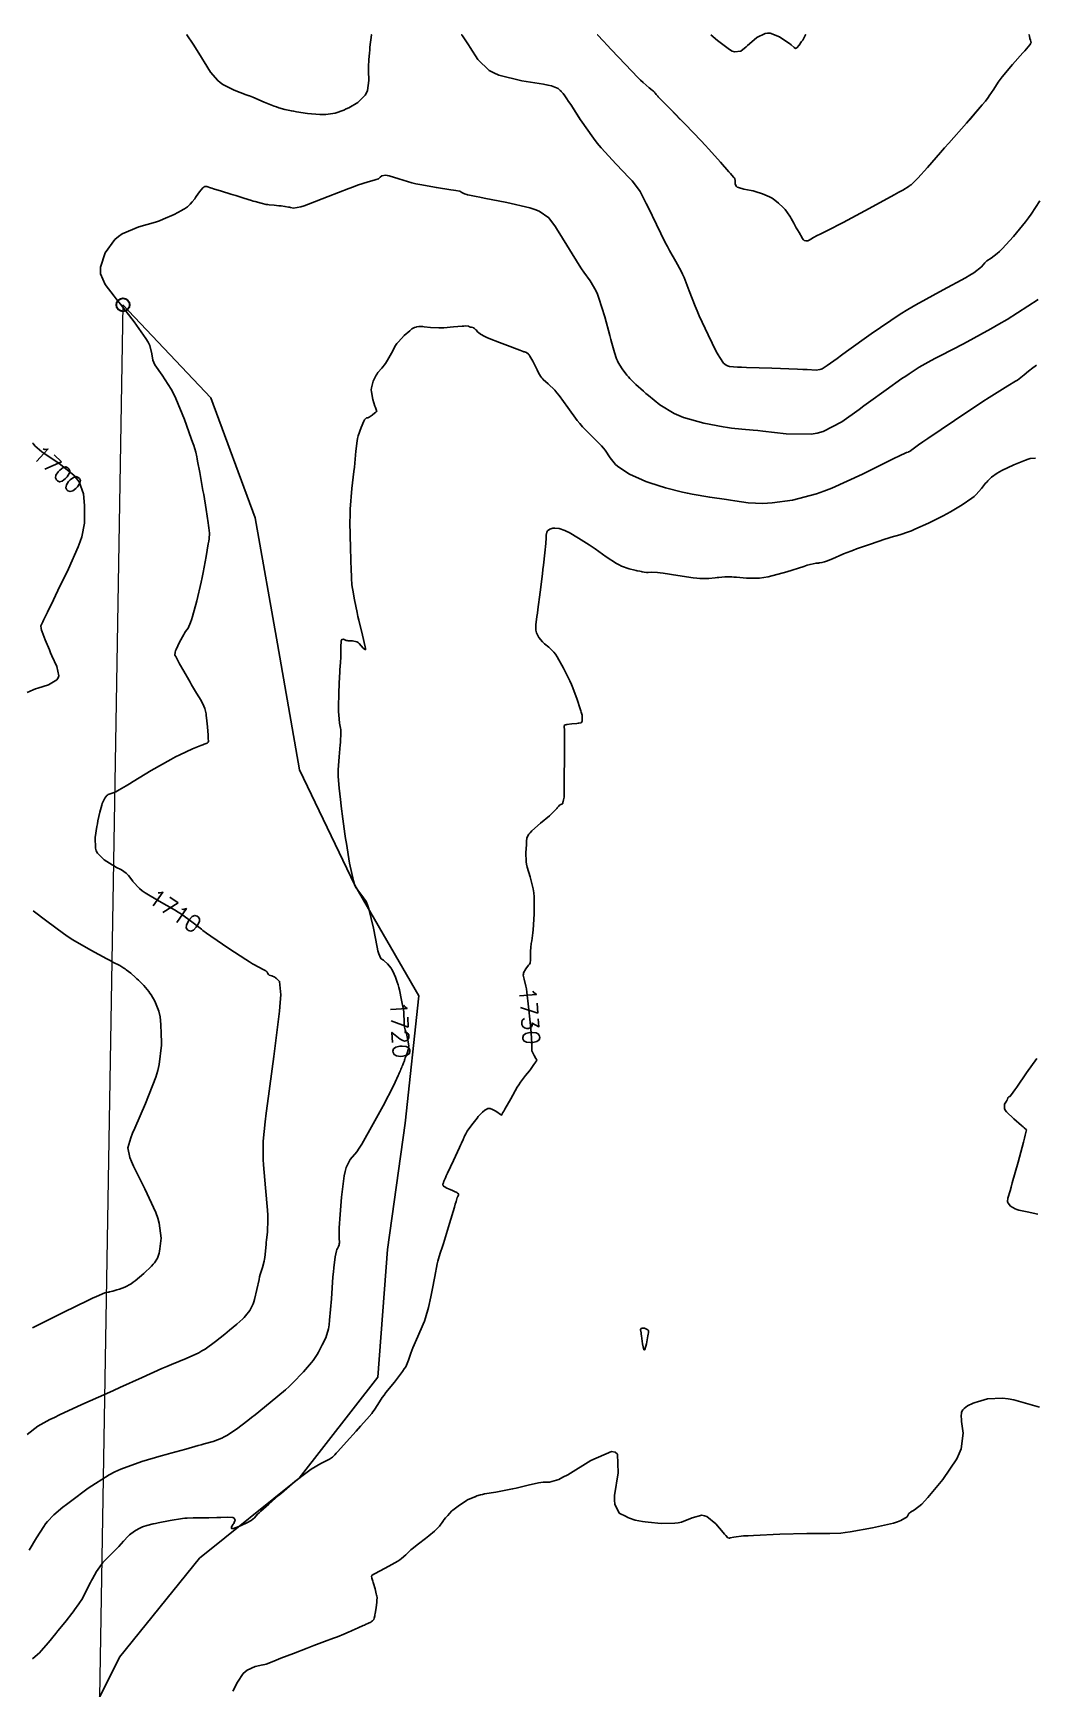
# Model space of a CAD drawing. Header units: metres. Extents: x 837477 to 838477, y 1189014 to 1191014.
# Drawn here: x 838021.5 to 838248.2, y 1190638.9 to 1191014.2 of the extents above; entities that cross this region are included whole.
import ezdxf

# ---------------------------------------------------------------- set-up
doc = ezdxf.new("R2010")
doc.units = ezdxf.units.M
doc.header["$LTSCALE"] = 0.3
doc.layers.add('COTAS 10', color=1, linetype='Continuous')
doc.layers.add('LINEA_DE_CEROS', color=61, linetype='Continuous')
doc.layers.add('Linea_Tendencia', color=51, linetype='Continuous', lineweight=20)
doc.layers.add('PTOBLIGADO', color=90, linetype='Continuous', lineweight=30)
doc.styles.get("Standard").update_dxf_attribs({"font": 'simplex.shx'})

msp = doc.modelspace()

# ---------------------------------------------------------------- linework, layer by layer
at = {"layer": 'COTAS 10'}
for points, elevation in [([(838096.584, 1191000), (838095.099, 1190998.548), (838093.05, 1190997.323), (838092.491, 1190997.047), (838091.935, 1190996.797), (838089.958, 1190996.121), (838087.815, 1190995.804), (838087.155, 1190995.78), (838086.465, 1190995.785), (838083.732, 1190996.033), (838081.165, 1190996.429), (838080.579, 1190996.527), (838080.048, 1190996.62), (838078.585, 1190996.914), (838077.191, 1190997.335), (838076.704, 1190997.508), (838076.173, 1190997.706), (838073.893, 1190998.624), (838071.279, 1190999.694), (838070.539, 1190999.987), (838070.506, 1191000), (838069.792, 1191000.28), (838067.033, 1191001.325), (838064.511, 1191002.584), (838063.914, 1191003.01), (838063.36, 1191003.47), (838061.725, 1191005.411), (838060.295, 1191007.693), (838059.871, 1191008.367), (838059.435, 1191009.06), (838057.76, 1191011.716), (838056.353, 1191013.872), (838057.76, 1191011.716), (838059.435, 1191009.06), (838059.871, 1191008.367), (838060.295, 1191007.693), (838061.725, 1191005.411), (838063.36, 1191003.47), (838063.914, 1191003.01), (838064.511, 1191002.584), (838067.033, 1191001.325), (838069.792, 1191000.28), (838070.506, 1191000), (838070.539, 1190999.987), (838071.279, 1190999.694), (838073.893, 1190998.624), (838076.173, 1190997.706), (838076.704, 1190997.508), (838077.191, 1190997.335), (838078.585, 1190996.914), (838080.048, 1190996.62), (838080.579, 1190996.527), (838081.165, 1190996.429), (838083.732, 1190996.033), (838086.465, 1190995.785), (838087.155, 1190995.78), (838087.815, 1190995.804), (838089.958, 1190996.121), (838091.935, 1190996.797), (838092.491, 1190997.047), (838093.05, 1190997.323), (838095.099, 1190998.548), (838096.584, 1191000), (838096.746, 1191000.158), (838097.052, 1191000.676), (838097.292, 1191001.227), (838097.615, 1191003.481), (838097.547, 1191005.693), (838097.541, 1191006.218), (838097.541, 1191006.705), (838097.584, 1191008.146), (838097.728, 1191009.791), (838097.791, 1191010.406), (838097.864, 1191011.09), (838098.182, 1191013.872), (838097.864, 1191011.09), (838097.791, 1191010.406), (838097.728, 1191009.791), (838097.584, 1191008.146), (838097.541, 1191006.705), (838097.541, 1191006.218), (838097.547, 1191005.693), (838097.615, 1191003.481), (838097.292, 1191001.227), (838097.052, 1191000.676), (838096.746, 1191000.158)], 1700), ([(838175.178, 1191013.872), (838176.687, 1191012.561), (838179.399, 1191010.498), (838180.002, 1191010.179), (838180.542, 1191009.969), (838181.958, 1191010.123), (838183.115, 1191011.123), (838183.492, 1191011.448), (838183.894, 1191011.793), (838185.547, 1191013.21), (838187.447, 1191014.177), (838188.003, 1191014.239), (838188.573, 1191014.211), (838190.742, 1191013.365), (838192.614, 1191012.126), (838192.997, 1191011.85), (838193.321, 1191011.603), (838194.001, 1191010.955), (838194.363, 1191010.764), (838194.486, 1191010.806), (838194.62, 1191010.889), (838195.187, 1191011.531), (838195.735, 1191012.328), (838195.856, 1191012.509), (838195.964, 1191012.673), (838196.245, 1191013.122), (838196.616, 1191013.857), (838196.623, 1191013.872), (838196.616, 1191013.857), (838196.245, 1191013.122), (838195.964, 1191012.673), (838195.856, 1191012.509), (838195.735, 1191012.328), (838195.187, 1191011.531), (838194.62, 1191010.889), (838194.486, 1191010.806), (838194.363, 1191010.764), (838194.001, 1191010.955), (838193.321, 1191011.603), (838192.997, 1191011.85), (838192.614, 1191012.126), (838190.742, 1191013.365), (838188.573, 1191014.211), (838188.003, 1191014.239), (838187.447, 1191014.177), (838185.547, 1191013.21), (838183.894, 1191011.793), (838183.492, 1191011.448), (838183.115, 1191011.123), (838181.958, 1191010.123), (838180.542, 1191009.969), (838180.002, 1191010.179), (838179.399, 1191010.498), (838176.687, 1191012.561)], 1680)]:
    msp.add_lwpolyline(points, close=True, dxfattribs=dict(at, elevation=elevation))
for points, elevation in [([(838249.719, 1190976.24), (838247.758, 1190973.208), (838247.13, 1190972.339), (838246.466, 1190971.455), (838243.76, 1190968.156), (838241.194, 1190965.338), (838240.617, 1190964.758), (838240.098, 1190964.265), (838238.706, 1190963.21), (838237.754, 1190962.62), (838237.511, 1190962.42), (838237.278, 1190962.204), (838236.515, 1190961.294), (838234.752, 1190959.877), (838233.889, 1190959.342), (838232.864, 1190958.746), (838227.808, 1190956.076), (838221.589, 1190952.673), (838219.829, 1190951.614), (838218.054, 1190950.504), (838211.509, 1190946.076), (838205.929, 1190942.076), (838204.763, 1190941.236), (838203.761, 1190940.512), (838201.509, 1190938.868), (838200.404, 1190938.174), (838200.125, 1190938.05), (838199.859, 1190937.955), (838198.993, 1190937.861), (838196.98, 1190937.983), (838195.99, 1190938.026), (838194.812, 1190938.072), (838188.993, 1190938.27), (838183.237, 1190938.468), (838182.098, 1190938.514), (838181.157, 1190938.556), (838179.4, 1190938.677), (838178.907, 1190938.847), (838178.762, 1190938.919), (838178.614, 1190939.003), (838178.048, 1190939.4), (838177.147, 1190940.676), (838176.787, 1190941.314), (838176.379, 1190942.076), (838174.506, 1190945.858), (838172.522, 1190950.182), (838172.043, 1190951.287), (838171.596, 1190952.351), (838170.237, 1190955.858), (838169.064, 1190958.851), (838168.734, 1190959.591), (838168.402, 1190960.293), (838167.184, 1190962.507), (838165.762, 1190964.981), (838165.302, 1190965.846), (838164.813, 1190966.79), (838162.805, 1190970.852), (838160.901, 1190974.782), (838160.477, 1190975.644), (838160.098, 1190976.407), (838159.103, 1190978.345), (838157.84, 1190980.085), (838157.292, 1190980.723), (838156.658, 1190981.43), (838153.652, 1190984.549), (838150.252, 1190988.25), (838149.369, 1190989.323), (838148.512, 1190990.418), (838145.628, 1190994.549), (838143.363, 1190998.067), (838142.895, 1190998.776), (838142.496, 1190999.369), (838142.036, 1191000), (838141.633, 1191000.554), (838141.217, 1191000.996), (838141.101, 1191001.122), (838140.983, 1191001.249), (838140.554, 1191001.719), (838139.022, 1191002.275), (838138.209, 1191002.457), (838137.229, 1191002.65), (838132.284, 1191003.449), (838127.074, 1191004.721), (838125.926, 1191005.212), (838124.906, 1191005.765), (838122.284, 1191008.264), (838120.596, 1191010.948), (838120.165, 1191011.616), (838119.749, 1191012.253), (838118.653, 1191013.872), (838119.749, 1191012.253), (838120.165, 1191011.616), (838120.596, 1191010.948), (838122.284, 1191008.264), (838124.906, 1191005.765), (838125.926, 1191005.212), (838127.074, 1191004.721), (838132.284, 1191003.449), (838137.229, 1191002.65), (838138.209, 1191002.457), (838139.022, 1191002.275), (838140.554, 1191001.719), (838140.983, 1191001.249), (838141.101, 1191001.122), (838141.217, 1191000.996), (838141.633, 1191000.554), (838142.036, 1191000), (838142.496, 1190999.369), (838142.895, 1190998.776), (838143.363, 1190998.067), (838145.534, 1190994.695)], 1700), ([(838168.215, 1190994.695), (838166.038, 1190996.919), (838165.373, 1190997.599), (838164.812, 1190998.172), (838163.651, 1190999.362), (838163.218, 1190999.815), (838163.116, 1190999.925), (838163.048, 1191000), (838163.023, 1191000.027), (838162.751, 1191000.337), (838162.559, 1191000.573), (838162.516, 1191000.629), (838162.478, 1191000.681), (838162.376, 1191000.832), (838162.143, 1191001.061), (838162.021, 1191001.16), (838161.875, 1191001.276), (838161.142, 1191001.826), (838159.775, 1191003.034), (838159.23, 1191003.564), (838158.612, 1191004.18), (838155.778, 1191007.109), (838152.533, 1191010.558), (838151.656, 1191011.5), (838150.788, 1191012.438), (838149.475, 1191013.872), (838150.788, 1191012.438), (838151.656, 1191011.5), (838152.533, 1191010.558), (838155.778, 1191007.109), (838158.612, 1191004.18), (838159.23, 1191003.564), (838159.775, 1191003.034), (838161.142, 1191001.826), (838161.875, 1191001.276), (838162.021, 1191001.16), (838162.143, 1191001.061), (838162.376, 1191000.832), (838162.478, 1191000.681), (838162.516, 1191000.629), (838162.559, 1191000.573), (838162.751, 1191000.337), (838163.023, 1191000.027), (838163.048, 1191000), (838163.116, 1190999.925), (838163.218, 1190999.815), (838163.651, 1190999.362), (838164.812, 1190998.172), (838165.373, 1190997.599), (838166.038, 1190996.919), (838169.302, 1190993.585), (838172.928, 1190989.821), (838173.821, 1190988.871), (838174.666, 1190987.961), (838177.316, 1190985.007), (838179.208, 1190982.83), (838179.575, 1190982.41), (838179.875, 1190982.069), (838180.391, 1190981.497), (838180.46, 1190981.422), (838180.478, 1190981.394), (838180.496, 1190981.364), (838180.555, 1190981.229), (838180.603, 1190981.082), (838180.613, 1190981.043), (838180.621, 1190981.005), (838180.642, 1190980.877), (838180.649, 1190980.663), (838180.649, 1190980.465), (838180.642, 1190979.965), (838180.945, 1190979.44), (838181.14, 1190979.32), (838181.382, 1190979.209), (838182.66, 1190978.899), (838184.275, 1190978.586), (838184.73, 1190978.474), (838185.19, 1190978.351), (838186.878, 1190977.816), (838188.478, 1190977.123), (838188.881, 1190976.901), (838189.267, 1190976.665), (838190.518, 1190975.705), (838191.52, 1190974.733), (838191.75, 1190974.49), (838191.958, 1190974.259), (838192.537, 1190973.517), (838193.021, 1190972.75), (838193.169, 1190972.503), (838193.324, 1190972.24), (838193.936, 1190971.164), (838194.523, 1190970.12), (838194.662, 1190969.878), (838194.791, 1190969.657), (838195.172, 1190969.024), (838195.467, 1190968.528), (838195.543, 1190968.392), (838195.615, 1190968.256), (838195.855, 1190967.771), (838196.126, 1190967.381), (838196.218, 1190967.306), (838196.318, 1190967.244), (838196.743, 1190967.138), (838197.201, 1190967.187), (838197.321, 1190967.224), (838197.44, 1190967.27), (838197.844, 1190967.519), (838198.447, 1190967.906), (838198.691, 1190968.04), (838198.967, 1190968.185), (838200.242, 1190968.805), (838202.809, 1190970.102), (838203.901, 1190970.674), (838205.158, 1190971.339), (838211.072, 1190974.511), (838216.716, 1190977.577), (838217.802, 1190978.175), (838218.682, 1190978.665), (838220.137, 1190979.528), (838220.267, 1190979.674), (838220.311, 1190979.711), (838220.359, 1190979.746), (838220.559, 1190979.863), (838221.258, 1190980.533), (838221.62, 1190980.918), (838222.055, 1190981.389), (838224.232, 1190983.81), (838227.205, 1190987.158), (838228.141, 1190988.214), (838229.127, 1190989.327), (838233.095, 1190993.81), (838236.654, 1190997.947), (838237.381, 1190998.842), (838237.996, 1190999.627), (838238.245, 1191000), (838239.286, 1191001.557), (838240.283, 1191003.154), (838240.714, 1191003.731), (838241.212, 1191004.365), (838243.57, 1191007.138), (838245.863, 1191009.736), (838246.32, 1191010.26), (838246.7, 1191010.698), (838247.429, 1191011.578), (838247.611, 1191011.841), (838247.646, 1191011.891), (838247.674, 1191011.932), (838247.72, 1191011.999), (838247.724, 1191012.008), (838247.726, 1191012.011), (838247.729, 1191012.015), (838247.741, 1191012.035), (838247.593, 1191012.662), (838247.495, 1191013.049), (838247.372, 1191013.529), (838247.283, 1191013.872), (838247.372, 1191013.529), (838247.495, 1191013.049), (838247.593, 1191012.662), (838247.741, 1191012.035), (838247.729, 1191012.015), (838247.726, 1191012.011), (838247.724, 1191012.008), (838247.72, 1191011.999), (838247.674, 1191011.932), (838247.646, 1191011.891), (838247.611, 1191011.841), (838247.429, 1191011.578), (838246.7, 1191010.698), (838246.32, 1191010.26), (838245.863, 1191009.736), (838243.57, 1191007.138), (838241.212, 1191004.365), (838240.714, 1191003.731), (838240.283, 1191003.154), (838239.286, 1191001.557), (838238.245, 1191000), (838237.996, 1190999.627), (838237.381, 1190998.842), (838236.654, 1190997.947), (838233.856, 1190994.695)], 1690), ([(838249.371, 1190953.83), (838242.305, 1190949.357), (838240.444, 1190948.245), (838238.626, 1190947.188), (838232.406, 1190943.83), (838227.255, 1190941.191), (838226.11, 1190940.588), (838225.086, 1190940.04), (838222.406, 1190938.521), (838220.105, 1190937.031), (838219.321, 1190936.501), (838218.473, 1190935.92), (838214.877, 1190933.398), (838210.903, 1190930.542), (838209.816, 1190929.75), (838208.735, 1190928.958), (838204.877, 1190926.094), (838200.608, 1190923.938), (838199.267, 1190923.592), (838197.857, 1190923.355), (838192.19, 1190923.407), (838186.936, 1190924.031), (838185.786, 1190924.155), (838184.768, 1190924.257), (838182.19, 1190924.45), (838179.826, 1190924.696), (838178.942, 1190924.831), (838177.958, 1190924.996), (838173.576, 1190925.836), (838168.982, 1190927.102), (838167.864, 1190927.536), (838166.813, 1190928.006), (838163.576, 1190930.005), (838161.039, 1190932.065), (838160.43, 1190932.574), (838159.862, 1190933.056), (838158.145, 1190934.574), (838156.783, 1190935.939), (838156.439, 1190936.324), (838156.108, 1190936.713), (838155.031, 1190938.145), (838154.162, 1190939.593), (838153.962, 1190939.993), (838153.781, 1190940.391), (838153.275, 1190941.826), (838152.703, 1190943.934), (838152.48, 1190944.758), (838152.229, 1190945.686), (838151.087, 1190949.904), (838149.779, 1190954.137), (838149.422, 1190955.074), (838149.069, 1190955.909), (838147.811, 1190958.078), (838146.336, 1190960.081), (838145.845, 1190960.812), (838145.317, 1190961.619), (838143.114, 1190965.171), (838140.91, 1190968.735), (838140.382, 1190969.551), (838139.891, 1190970.292), (838138.416, 1190972.35), (838136.197, 1190973.846), (838135.237, 1190974.233), (838134.127, 1190974.608), (838128.87, 1190975.864), (838123.785, 1190976.828), (838122.785, 1190977.019), (838121.96, 1190977.177), (838120.454, 1190977.473), (838120.063, 1190977.576), (838119.942, 1190977.612), (838119.816, 1190977.651), (838119.315, 1190977.82), (838118.86, 1190978), (838118.762, 1190978.045), (838118.677, 1190978.089), (838118.472, 1190978.232), (838118.353, 1190978.343), (838118.321, 1190978.366), (838118.291, 1190978.386), (838118.186, 1190978.429), (838117.32, 1190978.565), (838116.809, 1190978.643), (838116.181, 1190978.738), (838112.937, 1190979.228), (838109.194, 1190979.9), (838108.252, 1190980.11), (838107.351, 1190980.33), (838104.437, 1190981.21), (838102.228, 1190981.893), (838101.771, 1190981.989), (838101.381, 1190982.044), (838100.529, 1190981.906), (838100.159, 1190981.557), (838100.072, 1190981.48), (838099.992, 1190981.411), (838099.76, 1190981.23), (838099.288, 1190981.045), (838099.057, 1190980.974), (838098.783, 1190980.894), (838097.431, 1190980.534), (838095.052, 1190979.766), (838094.13, 1190979.429), (838093.094, 1190979.039), (838088.403, 1190977.184), (838083.893, 1190975.443), (838082.972, 1190975.125), (838082.191, 1190974.878), (838080.554, 1190974.579), (838079.818, 1190974.737), (838079.606, 1190974.778), (838079.39, 1190974.818), (838078.58, 1190974.955), (838077.695, 1190975.073), (838077.431, 1190975.101), (838077.16, 1190975.127), (838076.116, 1190975.206), (838074.996, 1190975.321), (838074.678, 1190975.371), (838074.355, 1190975.427), (838073.158, 1190975.695), (838071.821, 1190976.06), (838071.411, 1190976.179), (838070.982, 1190976.305), (838069.288, 1190976.825), (838067.412, 1190977.411), (838066.87, 1190977.579), (838066.317, 1190977.75), (838064.235, 1190978.388), (838062.414, 1190978.958), (838062.024, 1190979.086), (838061.685, 1190979.201), (838060.875, 1190979.509), (838060.328, 1190979.456), (838060.155, 1190979.344), (838059.972, 1190979.19), (838059.231, 1190978.281), (838058.484, 1190977.208), (838058.296, 1190976.95), (838058.117, 1190976.709), (838057.542, 1190975.981), (838057.06, 1190975.434), (838056.941, 1190975.307), (838056.827, 1190975.191), (838056.466, 1190974.859), (838055.811, 1190974.435), (838055.511, 1190974.259), (838055.16, 1190974.059), (838053.468, 1190973.128), (838051.004, 1190972.03), (838050.167, 1190971.725), (838049.263, 1190971.419), (838045.44, 1190970.31), (838041.681, 1190968.733), (838040.818, 1190968.133), (838040.031, 1190967.462), (838037.831, 1190964.444), (838036.797, 1190961.22), (838036.746, 1190960.418), (838036.797, 1190959.656), (838037.831, 1190957.229), (838039.867, 1190954.618), (838040.549, 1190953.739), (838041.284, 1190952.792), (838044.367, 1190948.809), (838047.068, 1190945.008), (838047.562, 1190944.176), (838047.945, 1190943.44), (838048.411, 1190941.579), (838048.612, 1190940.076), (838048.828, 1190939.566), (838049.114, 1190939.015), (838050.728, 1190936.685), (838052.762, 1190933.572), (838053.313, 1190932.527), (838053.859, 1190931.403), (838055.786, 1190926.685), (838057.333, 1190922.363), (838057.64, 1190921.489), (838057.894, 1190920.755), (838058.371, 1190919.27), (838058.589, 1190918.213), (838058.68, 1190917.749), (838058.784, 1190917.211), (838059.27, 1190914.647), (838059.842, 1190911.504), (838060, 1190910.6), (838060.159, 1190909.681), (838060.732, 1190906.242), (838061.194, 1190903.267), (838061.284, 1190902.641), (838061.356, 1190902.101), (838061.476, 1190900.865), (838061.37, 1190899.643), (838061.299, 1190899.112), (838061.211, 1190898.497), (838060.744, 1190895.581), (838060.06, 1190891.943), (838059.834, 1190890.872), (838059.594, 1190889.774), (838058.594, 1190885.581), (838057.619, 1190881.969), (838057.394, 1190881.237), (838057.189, 1190880.622), (838056.608, 1190879.367), (838056.038, 1190878.579), (838055.839, 1190878.258), (838055.623, 1190877.891), (838054.692, 1190876.195), (838053.895, 1190874.536), (838053.763, 1190874.194), (838053.669, 1190873.902), (838053.649, 1190873.271), (838053.851, 1190872.972), (838053.898, 1190872.89), (838053.94, 1190872.808), (838054.058, 1190872.515), (838054.353, 1190871.89), (838054.508, 1190871.599), (838054.694, 1190871.258), (838055.629, 1190869.598), (838056.773, 1190867.626), (838057.091, 1190867.088), (838057.41, 1190866.553), (838058.567, 1190864.649), (838059.557, 1190862.963), (838059.771, 1190862.566), (838059.959, 1190862.198), (838060.42, 1190861.123), (838060.689, 1190859.959), (838060.755, 1190859.535), (838060.818, 1190859.069), (838061.017, 1190857.019), (838061.157, 1190855.097), (838061.182, 1190854.71), (838061.202, 1190854.386), (838061.226, 1190853.744), (838061.17, 1190853.538), (838061.139, 1190853.49), (838061.102, 1190853.446), (838060.914, 1190853.317), (838060.264, 1190853.052), (838059.936, 1190852.922), (838059.544, 1190852.767), (838057.593, 1190852.003), (838054.725, 1190850.683), (838053.754, 1190850.178), (838052.707, 1190849.612), (838048.287, 1190847.064), (838044.178, 1190844.603), (838043.326, 1190844.092), (838042.599, 1190843.655), (838041.004, 1190842.695), (838040.242, 1190842.281), (838040.039, 1190842.189), (838039.84, 1190842.107), (838039.153, 1190841.89), (838038.533, 1190841.636), (838038.376, 1190841.531), (838038.226, 1190841.41), (838037.739, 1190840.847), (838037.294, 1190839.954), (838037.171, 1190839.626), (838037.047, 1190839.262), (838036.598, 1190837.657), (838036.163, 1190835.654), (838036.047, 1190835.041), (838035.934, 1190834.402), (838035.542, 1190831.88), (838035.626, 1190829.47), (838035.813, 1190828.902), (838036.07, 1190828.376), (838037.59, 1190826.836), (838039.397, 1190825.719), (838039.836, 1190825.461), (838040.247, 1190825.225), (838041.508, 1190824.555), (838042.564, 1190823.835), (838042.845, 1190823.567), (838043.122, 1190823.269), (838044.06, 1190821.978), (838044.084, 1190821.943), (838045.573, 1190820.329), (838046.182, 1190819.85), (838046.876, 1190819.357), (838050.095, 1190817.457), (838053.52, 1190815.53), (838054.345, 1190815.019), (838055.117, 1190814.517), (838057.457, 1190812.788), (838059.638, 1190811.102), (838059.959, 1190810.853), (838060.832, 1190810.222), (838061.784, 1190809.55), (838065.872, 1190806.776), (838069.729, 1190804.256), (838070.535, 1190803.742), (838071.228, 1190803.309), (838072.783, 1190802.411), (838073.497, 1190802.072), (838073.66, 1190801.992), (838073.807, 1190801.918), (838074.213, 1190801.698), (838074.469, 1190801.497), (838074.522, 1190801.435), (838074.568, 1190801.37), (838074.668, 1190801.113), (838074.838, 1190800.855), (838074.928, 1190800.79), (838075.035, 1190800.728), (838075.578, 1190800.528), (838076.256, 1190800.23), (838076.449, 1190800.107), (838076.645, 1190799.965), (838077.371, 1190799.307), (838077.623, 1190796.219), (838077.52, 1190794.547), (838077.342, 1190792.52), (838076.074, 1190782.244), (838074.63, 1190771.648), (838074.342, 1190769.418), (838074.101, 1190767.493), (838073.634, 1190763.085), (838073.626, 1190759.997), (838073.675, 1190758.904), (838073.746, 1190757.709), (838074.187, 1190752.532), (838074.61, 1190747.441), (838074.669, 1190746.298), (838074.703, 1190745.272), (838074.618, 1190742.532), (838074.404, 1190740.655), (838074.357, 1190740.173), (838074.315, 1190739.707), (838074.208, 1190738.159), (838074.051, 1190736.717), (838073.978, 1190736.318), (838073.892, 1190735.919), (838073.475, 1190734.479), (838072.981, 1190732.832), (838072.847, 1190732.303), (838072.715, 1190731.743), (838072.246, 1190729.453), (838071.717, 1190727.207), (838071.546, 1190726.674), (838071.365, 1190726.179), (838070.622, 1190724.711), (838069.671, 1190723.489), (838069.358, 1190723.15), (838069.024, 1190722.81), (838067.64, 1190721.578), (838065.978, 1190720.224), (838065.469, 1190719.807), (838064.939, 1190719.372), (838062.847, 1190717.649), (838060.47, 1190715.945), (838059.759, 1190715.521), (838059.026, 1190715.118), (838056.19, 1190713.839), (838052.841, 1190712.485), (838051.784, 1190712.036), (838050.672, 1190711.554), (838046.19, 1190709.546), (838041.149, 1190707.248), (838039.685, 1190706.583), (838038.191, 1190705.905), (838032.55, 1190703.357), (838027.467, 1190701.014), (838026.326, 1190700.467), (838025.299, 1190699.964), (838022.55, 1190698.512), (838020.127, 1190696.572)], 1710), ([(838020.586, 1190670.348), (838022.22, 1190673.196), (838023.891, 1190675.726), (838024.33, 1190676.316), (838024.758, 1190676.858), (838026.216, 1190678.413), (838028.254, 1190680.087), (838029.048, 1190680.702), (838029.941, 1190681.384), (838033.995, 1190684.395), (838038.714, 1190687.426), (838040.026, 1190688.12), (838041.341, 1190688.751), (838046.11, 1190690.505), (838050.554, 1190691.751), (838051.665, 1190692.062), (838052.723, 1190692.357), (838056.11, 1190693.302), (838058.919, 1190694.082), (838059.613, 1190694.274), (838060.271, 1190694.456), (838062.343, 1190695.026), (838064.266, 1190695.762), (838064.829, 1190696.049), (838065.407, 1190696.371), (838067.604, 1190697.834), (838070.168, 1190699.784), (838070.977, 1190700.414), (838071.828, 1190701.083), (838075.261, 1190703.822), (838078.671, 1190706.718), (838079.509, 1190707.485), (838080.301, 1190708.238), (838082.777, 1190710.833), (838084.578, 1190712.949), (838084.944, 1190713.4), (838085.252, 1190713.791), (838085.888, 1190714.717), (838086.161, 1190715.273), (838086.24, 1190715.431), (838086.322, 1190715.59), (838086.629, 1190716.183), (838087.011, 1190716.902), (838087.139, 1190717.142), (838087.277, 1190717.4), (838087.856, 1190718.477), (838088.441, 1190720.568), (838088.582, 1190721.465), (838088.715, 1190722.499), (838089.121, 1190727.381), (838089.467, 1190732.351), (838089.561, 1190733.441), (838089.655, 1190734.407), (838089.991, 1190736.859), (838090.304, 1190738.215), (838090.384, 1190738.489), (838090.461, 1190738.719), (838090.712, 1190739.184), (838090.88, 1190739.601), (838090.904, 1190739.801), (838090.919, 1190740.037), (838090.889, 1190741.196), (838090.91, 1190743.458), (838090.956, 1190744.39), (838091.02, 1190745.455), (838091.395, 1190750.404), (838092, 1190755.246), (838092.209, 1190756.243), (838092.435, 1190757.091), (838093.402, 1190758.913), (838094.862, 1190760.674), (838095.399, 1190761.483), (838095.993, 1190762.432), (838098.621, 1190767.019), (838101.204, 1190771.805), (838101.77, 1190772.879), (838102.272, 1190773.845), (838103.546, 1190776.423), (838104.24, 1190777.948), (838104.377, 1190778.248), (838104.489, 1190778.496), (838104.693, 1190778.952), (838104.736, 1190779.056), (838104.747, 1190779.082), (838104.757, 1190779.106), (838104.792, 1190779.182), (838104.827, 1190779.263), (838104.837, 1190779.289), (838104.847, 1190779.318), (838104.887, 1190779.437), (838104.94, 1190779.583), (838104.958, 1190779.629), (838104.979, 1190779.677), (838105.065, 1190779.87), (838105.188, 1190780.144), (838105.232, 1190780.243), (838105.279, 1190780.353), (838105.482, 1190780.834), (838105.664, 1190781.299), (838105.698, 1190781.399), (838105.725, 1190781.486), (838105.763, 1190781.695), (838105.842, 1190781.978), (838105.895, 1190782.111), (838105.961, 1190782.268), (838106.309, 1190783.032), (838106.598, 1190784.038), (838106.626, 1190784.348), (838106.633, 1190784.67), (838106.47, 1190785.945), (838106.186, 1190787.133), (838106.116, 1190787.4), (838106.049, 1190787.64), (838105.837, 1190788.285), (838105.692, 1190788.894), (838105.667, 1190789.112), (838105.649, 1190789.351), (838105.636, 1190790.391), (838105.563, 1190791.824), (838105.506, 1190792.311), (838105.433, 1190792.837), (838105.036, 1190795.063), (838104.52, 1190797.365), (838104.371, 1190797.939), (838104.221, 1190798.485), (838104.02, 1190799.108), (838103.657, 1190800.23), (838103.027, 1190801.65), (838102.834, 1190801.992), (838102.633, 1190802.312), (838101.841, 1190803.283), (838101.094, 1190803.966), (838100.921, 1190804.104), (838100.763, 1190804.221), (838100.314, 1190804.46), (838099.842, 1190805.575), (838099.669, 1190806.243), (838099.478, 1190807.067), (838098.633, 1190811.344), (838097.613, 1190815.746), (838097.311, 1190816.65), (838097, 1190817.418), (838095.807, 1190819.052), (838094.651, 1190820.586), (838094.363, 1190821.291), (838094.09, 1190822.118), (838093.22, 1190826.114), (838092.517, 1190830.56), (838092.348, 1190831.67), (838092.191, 1190832.728), (838091.718, 1190836.114), (838091.342, 1190839.041), (838091.246, 1190839.81), (838091.153, 1190840.561), (838090.846, 1190843.126), (838090.677, 1190845.704), (838090.671, 1190846.465), (838090.683, 1190847.245), (838090.872, 1190850.231), (838091.122, 1190852.89), (838091.171, 1190853.465), (838091.212, 1190853.969), (838091.29, 1190855.209), (838091.254, 1190856.089), (838091.223, 1190856.367), (838091.182, 1190856.66), (838090.961, 1190857.843), (838090.769, 1190859.696), (838090.747, 1190860.411), (838090.739, 1190861.214), (838090.823, 1190864.846), (838090.981, 1190868.436), (838091.019, 1190869.213), (838091.056, 1190869.896), (838091.169, 1190871.58), (838091.243, 1190872.772), (838091.254, 1190873.145), (838091.262, 1190873.537), (838091.255, 1190875.105), (838091.325, 1190876.399), (838091.38, 1190876.617), (838091.451, 1190876.775), (838091.838, 1190876.839), (838092.445, 1190876.58), (838092.656, 1190876.534), (838092.884, 1190876.499), (838093.862, 1190876.467), (838094.908, 1190876.243), (838095.18, 1190876.086), (838095.444, 1190875.89), (838096.334, 1190874.839), (838096.822, 1190874.484), (838096.832, 1190874.725), (838096.789, 1190875.113), (838096.183, 1190877.742), (838095.321, 1190881.155), (838095.116, 1190882.038), (838094.925, 1190882.894), (838094.357, 1190885.762), (838093.974, 1190887.942), (838093.9, 1190888.365), (838093.839, 1190888.709), (838093.734, 1190889.296), (838093.675, 1190890.597), (838093.643, 1190891.391), (838093.605, 1190892.373), (838093.412, 1190897.486), (838093.324, 1190903.416), (838093.353, 1190904.914), (838093.404, 1190906.348), (838093.778, 1190911.009), (838094.232, 1190914.898), (838094.332, 1190915.847), (838094.423, 1190916.741), (838094.659, 1190919.505), (838094.94, 1190921.79), (838095.059, 1190922.381), (838095.195, 1190922.954), (838095.833, 1190924.874), (838096.482, 1190926.298), (838096.626, 1190926.559), (838096.753, 1190926.761), (838097.082, 1190927.011), (838097.414, 1190927.031), (838097.544, 1190927.089), (838097.69, 1190927.169), (838098.353, 1190927.648), (838098.977, 1190928.154), (838099.099, 1190928.251), (838099.198, 1190928.33), (838099.371, 1190928.461), (838099.389, 1190928.477), (838099.391, 1190928.483), (838099.392, 1190928.49), (838099.383, 1190928.522), (838099.361, 1190928.573), (838099.354, 1190928.592), (838099.346, 1190928.614), (838099.311, 1190928.707), (838099.165, 1190929.151), (838099.087, 1190929.392), (838098.993, 1190929.685), (838098.517, 1190931.172), (838098.172, 1190932.92), (838098.16, 1190933.378), (838098.185, 1190933.824), (838098.578, 1190935.34), (838099.258, 1190936.671), (838099.465, 1190937), (838099.678, 1190937.313), (838100.514, 1190938.3), (838101.391, 1190939.355), (838101.631, 1190939.711), (838101.87, 1190940.094), (838102.72, 1190941.707), (838103.679, 1190943.409), (838103.986, 1190943.849), (838104.311, 1190944.275), (838105.633, 1190945.698), (838106.861, 1190946.789), (838107.127, 1190947.005), (838107.361, 1190947.184), (838107.936, 1190947.52), (838108.308, 1190947.606), (838108.413, 1190947.627), (838108.52, 1190947.648), (838108.914, 1190947.712), (838109.572, 1190947.72), (838109.846, 1190947.704), (838110.159, 1190947.68), (838111.619, 1190947.53), (838113.461, 1190947.423), (838114.016, 1190947.426), (838114.589, 1190947.444), (838116.82, 1190947.629), (838118.766, 1190947.824), (838119.159, 1190947.849), (838119.49, 1190947.861), (838120.162, 1190947.798), (838120.43, 1190947.672), (838120.506, 1190947.644), (838120.584, 1190947.619), (838120.87, 1190947.553), (838121.155, 1190947.48), (838121.232, 1190947.45), (838121.307, 1190947.416), (838121.573, 1190947.258), (838121.805, 1190947.072), (838121.86, 1190947.02), (838121.91, 1190946.967), (838122.058, 1190946.775), (838122.265, 1190946.537), (838122.352, 1190946.456), (838122.453, 1190946.367), (838122.928, 1190945.992), (838123.926, 1190945.447), (838124.356, 1190945.252), (838124.854, 1190945.038), (838127.209, 1190944.106), (838129.618, 1190943.194), (838130.623, 1190942.814), (838131.845, 1190942.352), (838132.586, 1190942.08), (838132.756, 1190942.021), (838132.912, 1190941.968), (838133.347, 1190941.834), (838133.772, 1190941.478), (838133.92, 1190941.284), (838134.082, 1190941.049), (838134.778, 1190939.859), (838135.465, 1190938.541), (838135.622, 1190938.226), (838135.764, 1190937.932), (838136.154, 1190937.048), (838136.657, 1190936.241), (838136.87, 1190935.995), (838137.115, 1190935.74), (838138.265, 1190934.738), (838139.772, 1190933.271), (838140.242, 1190932.722), (838140.735, 1190932.112), (838142.704, 1190929.393), (838144.856, 1190926.469), (838145.463, 1190925.728), (838146.076, 1190925.018), (838148.333, 1190922.704), (838150.342, 1190920.695), (838150.799, 1190920.178), (838151.213, 1190919.677), (838152.351, 1190918.007), (838153.542, 1190916.485), (838153.99, 1190916.077), (838154.49, 1190915.675), (838156.722, 1190914.274), (838159.536, 1190912.966), (838160.402, 1190912.624), (838161.306, 1190912.29), (838164.887, 1190911.154), (838168.749, 1190910.172), (838169.83, 1190909.936), (838170.917, 1190909.715), (838174.887, 1190909.042), (838178.666, 1190908.503), (838179.633, 1190908.365), (838180.565, 1190908.233), (838183.643, 1190907.798), (838186.913, 1190907.648), (838187.965, 1190907.695), (838189.081, 1190907.781), (838193.643, 1190908.41), (838199.108, 1190909.847), (838200.793, 1190910.443), (838202.552, 1190911.123), (838209.527, 1190914.294), (838215.6, 1190917.312), (838216.791, 1190917.896), (838217.769, 1190918.371), (838219.527, 1190919.181), (838219.85, 1190919.272), (838219.923, 1190919.295), (838219.989, 1190919.316), (838220.165, 1190919.385), (838220.286, 1190919.445), (838220.317, 1190919.461), (838220.347, 1190919.478), (838220.445, 1190919.536), (838220.539, 1190919.612), (838220.566, 1190919.639), (838220.595, 1190919.67), (838220.701, 1190919.804), (838222.259, 1190920.918), (838223.202, 1190921.567), (838224.367, 1190922.362), (838230.421, 1190926.462), (838236.834, 1190930.741), (838238.225, 1190931.649), (838239.449, 1190932.437), (838242.479, 1190934.284), (838244.228, 1190935.312), (838244.645, 1190935.584), (838245.032, 1190935.851), (838246.184, 1190936.767), (838247.2, 1190937.636), (838247.5, 1190937.873), (838247.81, 1190938.109), (838248.996, 1190938.945)], 1720), ([(838020.156, 1190864.808), (838021.521, 1190865.395), (838022.015, 1190865.577), (838022.56, 1190865.768), (838024.948, 1190866.53), (838026.898, 1190867.668), (838027.167, 1190868.096), (838027.317, 1190868.573), (838026.881, 1190870.704), (838025.741, 1190873.113), (838025.448, 1190873.766), (838025.165, 1190874.413), (838024.224, 1190876.698), (838023.541, 1190878.554), (838023.42, 1190878.931), (838023.329, 1190879.248), (838023.245, 1190879.897), (838023.536, 1190880.525), (838023.682, 1190880.828), (838023.855, 1190881.188), (838024.714, 1190882.954), (838026.083, 1190885.766), (838026.577, 1190886.786), (838027.122, 1190887.91), (838029.509, 1190892.838), (838031.713, 1190897.834), (838032.143, 1190899.001), (838032.495, 1190900.073), (838033.115, 1190903.164), (838033.15, 1190905.693), (838033.132, 1190906.411), (838033.103, 1190907.137), (838032.901, 1190909.824), (838031.891, 1190912.537), (838031.352, 1190913.28), (838030.701, 1190914.019), (838027.415, 1190916.659), (838024.12, 1190918.874), (838023.463, 1190919.346), (838022.916, 1190919.756), (838021.866, 1190920.724), (838021.492, 1190921.216), (838021.371, 1190921.326)], 1700), ([(838021.326, 1190645.773), (838022.514, 1190646.748), (838022.896, 1190647.122), (838023.3, 1190647.54), (838024.954, 1190649.425), (838026.671, 1190651.511), (838027.115, 1190652.057), (838027.547, 1190652.589), (838028.996, 1190654.393), (838030.261, 1190656.016), (838030.577, 1190656.432), (838030.878, 1190656.835), (838031.841, 1190658.173), (838032.661, 1190659.453), (838032.871, 1190659.819), (838033.075, 1190660.19), (838033.752, 1190661.574), (838034.462, 1190663.046), (838034.687, 1190663.472), (838034.923, 1190663.907), (838035.88, 1190665.547), (838036.979, 1190667.147), (838037.307, 1190667.557), (838037.643, 1190667.953), (838038.942, 1190669.264), (838040.241, 1190670.489), (838040.578, 1190670.831), (838040.906, 1190671.174), (838042.008, 1190672.422), (838043.048, 1190673.555), (838043.337, 1190673.826), (838043.627, 1190674.079), (838044.674, 1190674.835), (838045.713, 1190675.399), (838045.996, 1190675.53), (838046.278, 1190675.65), (838047.28, 1190675.995), (838048.698, 1190676.327), (838049.242, 1190676.439), (838049.851, 1190676.56), (838052.596, 1190677.072), (838055.322, 1190677.518), (838055.919, 1190677.598), (838056.447, 1190677.659), (838057.784, 1190677.72), (838058.868, 1190677.684), (838059.237, 1190677.683), (838059.636, 1190677.686), (838061.325, 1190677.73), (838063.127, 1190677.789), (838063.596, 1190677.801), (838064.054, 1190677.812), (838065.6, 1190677.837), (838066.746, 1190677.744), (838066.951, 1190677.681), (838067.107, 1190677.601), (838067.264, 1190677.176), (838067.042, 1190676.616), (838066.959, 1190676.451), (838066.866, 1190676.281), (838066.454, 1190675.632), (838066.478, 1190675.263), (838066.661, 1190675.27), (838066.92, 1190675.324), (838068.493, 1190675.914), (838070.237, 1190676.74), (838070.604, 1190676.943), (838070.921, 1190677.135), (838071.649, 1190677.737), (838072.392, 1190678.531), (838072.719, 1190678.845), (838073.098, 1190679.198), (838074.905, 1190680.814), (838077.125, 1190682.741), (838077.766, 1190683.293), (838078.417, 1190683.851), (838080.86, 1190685.93), (838083.285, 1190687.848), (838083.924, 1190688.304), (838084.549, 1190688.728), (838086.69, 1190689.991), (838088.352, 1190690.853), (838088.674, 1190691.024), (838088.937, 1190691.166), (838089.391, 1190691.433), (838089.913, 1190692.016), (838090.218, 1190692.357), (838090.594, 1190692.775), (838092.535, 1190694.931), (838094.701, 1190697.337), (838095.701, 1190698.447), (838097.147, 1190700.051), (838098.266, 1190701.388), (838098.543, 1190701.754), (838098.805, 1190702.119), (838099.631, 1190703.424), (838100.656, 1190704.989), (838101.044, 1190705.517), (838101.478, 1190706.087), (838103.418, 1190708.49), (838105.27, 1190710.881), (838105.647, 1190711.443), (838105.965, 1190711.963), (838106.626, 1190713.478), (838107.119, 1190715.045), (838107.331, 1190715.597), (838107.576, 1190716.2), (838108.736, 1190718.802), (838109.942, 1190721.594), (838110.216, 1190722.317), (838110.464, 1190723.018), (838111.144, 1190725.368), (838111.674, 1190727.795), (838111.827, 1190728.544), (838111.983, 1190729.328), (838112.571, 1190732.436), (838113.125, 1190735.264), (838113.26, 1190735.87), (838113.388, 1190736.399), (838113.782, 1190737.67), (838114.318, 1190739.179), (838114.535, 1190739.858), (838114.782, 1190740.65), (838115.922, 1190744.454), (838116.998, 1190748.117), (838117.205, 1190748.819), (838117.373, 1190749.387), (838117.649, 1190750.313), (838117.668, 1190750.355), (838117.674, 1190750.366), (838117.679, 1190750.375), (838117.697, 1190750.407), (838117.733, 1190750.47), (838117.75, 1190750.5), (838117.77, 1190750.536), (838117.866, 1190750.708), (838117.941, 1190750.904), (838117.947, 1190750.953), (838117.948, 1190751.001), (838117.9, 1190751.158), (838117.713, 1190751.328), (838117.626, 1190751.384), (838117.524, 1190751.444), (838117.028, 1190751.694), (838116.397, 1190751.978), (838116.209, 1190752.06), (838116.015, 1190752.143), (838115.27, 1190752.455), (838114.663, 1190752.786), (838114.557, 1190752.881), (838114.478, 1190752.977), (838114.413, 1190753.339), (838114.502, 1190753.64), (838114.519, 1190753.699), (838114.533, 1190753.747), (838114.554, 1190753.83), (838114.561, 1190753.863), (838114.565, 1190753.88), (838114.571, 1190753.899), (838114.599, 1190753.998), (838114.956, 1190754.792), (838115.167, 1190755.251), (838115.428, 1190755.814), (838116.78, 1190758.709), (838118.138, 1190761.613), (838118.403, 1190762.182), (838118.62, 1190762.649), (838119.002, 1190763.485), (838119.066, 1190763.642), (838119.083, 1190763.681), (838119.098, 1190763.717), (838119.148, 1190763.834), (838119.194, 1190763.959), (838119.207, 1190764.001), (838119.22, 1190764.047), (838119.268, 1190764.24), (838119.561, 1190764.764), (838119.729, 1190765.018), (838119.934, 1190765.319), (838120.985, 1190766.801), (838122.138, 1190768.33), (838122.408, 1190768.662), (838122.655, 1190768.953), (838123.37, 1190769.673), (838123.906, 1190770.077), (838124.041, 1190770.17), (838124.171, 1190770.253), (838124.593, 1190770.485), (838125.097, 1190770.497), (838125.28, 1190770.443), (838125.481, 1190770.363), (838126.359, 1190769.867), (838127.667, 1190769.004), (838127.688, 1190768.99), (838127.692, 1190768.988), (838127.701, 1190768.982), (838128.019, 1190769.553), (838128.219, 1190769.913), (838128.468, 1190770.362), (838129.768, 1190772.71), (838131.263, 1190775.288), (838131.634, 1190775.881), (838131.986, 1190776.421), (838133.102, 1190777.934), (838134.002, 1190779.03), (838134.218, 1190779.307), (838134.419, 1190779.573), (838135.028, 1190780.439), (838135.442, 1190781.077), (838135.521, 1190781.199), (838135.585, 1190781.298), (838135.686, 1190781.458), (838135.591, 1190781.622), (838135.531, 1190781.724), (838135.457, 1190781.849), (838135.068, 1190782.506), (838134.693, 1190783.236), (838134.627, 1190783.408), (838134.579, 1190783.566), (838134.542, 1190784.031), (838134.576, 1190784.64), (838134.572, 1190784.89), (838134.562, 1190785.175), (838134.477, 1190786.5), (838134.303, 1190788.524), (838134.236, 1190789.25), (838134.161, 1190790.049), (838133.825, 1190793.53), (838133.433, 1190796.891), (838133.322, 1190797.612), (838133.211, 1190798.244), (838132.803, 1190799.769), (838132.614, 1190800.707), (838132.641, 1190800.968), (838132.703, 1190801.229), (838133.213, 1190802.175), (838133.216, 1190802.179), (838133.809, 1190802.942), (838133.925, 1190803.091), (838134.019, 1190803.211), (838134.184, 1190803.416), (838134.204, 1190803.458), (838134.208, 1190803.476), (838134.211, 1190803.498), (838134.216, 1190803.6), (838134.225, 1190804.023), (838134.232, 1190804.246), (838134.24, 1190804.516), (838134.282, 1190805.875), (838134.355, 1190807.292), (838134.382, 1190807.598), (838134.413, 1190807.867), (838134.551, 1190808.528), (838134.725, 1190809.702), (838134.779, 1190810.295), (838134.835, 1190811.004), (838135.058, 1190814.53), (838135.071, 1190818.429), (838134.995, 1190819.373), (838134.884, 1190820.257), (838134.194, 1190822.96), (838133.487, 1190825.224), (838133.365, 1190825.832), (838133.275, 1190826.432), (838133.216, 1190828.529), (838133.337, 1190830.279), (838133.36, 1190830.659), (838133.379, 1190830.995), (838133.409, 1190831.831), (838133.887, 1190832.669), (838134.188, 1190833.005), (838134.562, 1190833.388), (838136.523, 1190835.145), (838138.531, 1190836.858), (838138.936, 1190837.212), (838139.274, 1190837.513), (838139.95, 1190838.167), (838140.197, 1190838.479), (838140.335, 1190838.651), (838140.585, 1190838.959), (838140.842, 1190839.225), (838140.915, 1190839.285), (838140.99, 1190839.339), (838141.267, 1190839.482), (838141.491, 1190839.58), (838141.532, 1190839.606), (838141.563, 1190839.631), (838141.6, 1190839.714), (838141.609, 1190839.878), (838141.623, 1190839.954), (838141.641, 1190840.042), (838141.749, 1190840.472), (838141.858, 1190841.027), (838141.878, 1190841.196), (838141.893, 1190841.37), (838141.911, 1190842.052), (838141.908, 1190843.711), (838141.912, 1190844.502), (838141.916, 1190845.437), (838141.947, 1190850.009), (838141.963, 1190854.475), (838141.959, 1190855.342), (838141.951, 1190856.05), (838141.893, 1190857.273), (838142.104, 1190857.443), (838142.266, 1190857.486), (838142.473, 1190857.529), (838143.595, 1190857.669), (838144.783, 1190857.79), (838145.031, 1190857.819), (838145.245, 1190857.847), (838145.727, 1190857.933), (838145.925, 1190858.095), (838145.96, 1190858.17), (838145.986, 1190858.259), (838146.007, 1190858.689), (838145.977, 1190859.147), (838145.971, 1190859.252), (838145.965, 1190859.349), (838145.953, 1190859.624), (838145.779, 1190860.301), (838145.672, 1190860.653), (838145.539, 1190861.075), (838144.845, 1190863.19), (838143.846, 1190865.852), (838143.521, 1190866.62), (838143.174, 1190867.401), (838141.747, 1190870.33), (838140.283, 1190872.888), (838139.913, 1190873.435), (838139.559, 1190873.912), (838138.409, 1190875.051), (838137.427, 1190875.797), (838137.179, 1190876.027), (838136.941, 1190876.266), (838136.167, 1190877.212), (838135.631, 1190878.27), (838135.543, 1190878.579), (838135.481, 1190878.895), (838135.476, 1190880.097), (838135.725, 1190881.995), (838135.823, 1190882.751), (838135.934, 1190883.607), (838136.442, 1190887.527), (838136.966, 1190891.678), (838137.088, 1190892.679), (838137.199, 1190893.615), (838137.517, 1190896.458), (838137.718, 1190898.546), (838137.756, 1190899.007), (838137.786, 1190899.416), (838137.829, 1190900.467), (838137.946, 1190901.107), (838138.022, 1190901.257), (838138.117, 1190901.395), (838138.617, 1190901.794), (838139.324, 1190902.012), (838139.549, 1190902.035), (838139.787, 1190902.042), (838140.75, 1190901.933), (838142.06, 1190901.474), (838142.516, 1190901.261), (838143.012, 1190901.009), (838145.144, 1190899.789), (838147.566, 1190898.249), (838148.247, 1190897.796), (838148.932, 1190897.331), (838151.44, 1190895.557), (838153.78, 1190894.005), (838154.358, 1190893.681), (838154.907, 1190893.403), (838156.641, 1190892.779), (838157.946, 1190892.501), (838158.226, 1190892.44), (838158.469, 1190892.387), (838159.053, 1190892.256), (838159.42, 1190892.174), (838159.527, 1190892.151), (838159.637, 1190892.129), (838160.054, 1190892.052), (838160.559, 1190892.006), (838160.724, 1190892.004), (838160.9, 1190892.006), (838161.627, 1190892.05), (838163.042, 1190891.974), (838163.652, 1190891.9), (838164.356, 1190891.804), (838167.685, 1190891.265), (838171.156, 1190890.748), (838171.95, 1190890.665), (838172.671, 1190890.608), (838174.671, 1190890.621), (838176.157, 1190890.787), (838176.555, 1190890.827), (838176.947, 1190890.864), (838178.31, 1190890.974), (838179.871, 1190890.983), (838180.386, 1190890.956), (838180.939, 1190890.916), (838183.236, 1190890.666), (838186.18, 1190890.692), (838187.14, 1190890.826), (838188.163, 1190891.016), (838192.381, 1190892.162), (838196.213, 1190893.375), (838196.992, 1190893.607), (838197.65, 1190893.795), (838199.007, 1190894.1), (838199.552, 1190894.127), (838199.698, 1190894.141), (838199.841, 1190894.156), (838200.34, 1190894.231), (838200.941, 1190894.393), (838201.148, 1190894.464), (838201.374, 1190894.545), (838202.339, 1190894.931), (838203.437, 1190895.401), (838203.746, 1190895.535), (838204.057, 1190895.672), (838205.202, 1190896.18), (838206.851, 1190896.841), (838207.481, 1190897.073), (838208.186, 1190897.327), (838211.355, 1190898.422), (838214.602, 1190899.497), (838215.356, 1190899.738), (838216.046, 1190899.954), (838218.014, 1190900.529), (838219.955, 1190901.189), (838220.629, 1190901.458), (838221.362, 1190901.765), (838224.501, 1190903.188), (838227.818, 1190904.835), (838228.663, 1190905.284), (838229.476, 1190905.73), (838232.148, 1190907.315), (838234.316, 1190908.831), (838234.812, 1190909.233), (838235.262, 1190909.628), (838236.508, 1190910.991), (838237.433, 1190912.193), (838237.681, 1190912.486), (838237.924, 1190912.761), (838238.773, 1190913.612), (838240.052, 1190914.483), (838240.567, 1190914.771), (838241.152, 1190915.08), (838243.844, 1190916.367), (838246.507, 1190917.464), (838247.074, 1190917.653), (838247.566, 1190917.793), (838248.728, 1190917.886)], 1730), ([(838021.34, 1190720.754), (838028.454, 1190724.291), (838033.876, 1190726.951), (838034.97, 1190727.473), (838035.887, 1190727.902), (838037.73, 1190728.676), (838038.436, 1190728.844), (838038.637, 1190728.891), (838038.841, 1190728.939), (838039.595, 1190729.112), (838040.471, 1190729.353), (838040.75, 1190729.443), (838041.046, 1190729.544), (838042.248, 1190729.991), (838043.709, 1190730.779), (838044.167, 1190731.094), (838044.649, 1190731.451), (838046.583, 1190733.09), (838048.331, 1190734.783), (838048.695, 1190735.174), (838049.007, 1190735.532), (838049.701, 1190736.545), (838050.04, 1190737.721), (838050.128, 1190738.182), (838050.213, 1190738.702), (838050.503, 1190741.068), (838050.099, 1190744.462), (838049.748, 1190745.629), (838049.293, 1190746.895), (838046.783, 1190752.29), (838044.255, 1190757.389), (838043.788, 1190758.468), (838043.422, 1190759.404), (838042.94, 1190761.583), (838043.661, 1190763.871), (838044.052, 1190764.875), (838044.527, 1190766.04), (838046.936, 1190771.583), (838049.295, 1190777.623), (838049.739, 1190779.101), (838050.092, 1190780.493), (838050.609, 1190784.819), (838050.511, 1190788.102), (838050.476, 1190788.837), (838050.438, 1190789.497), (838050.272, 1190791.254), (838049.976, 1190792.567), (838049.856, 1190792.947), (838049.719, 1190793.335), (838049.088, 1190794.793), (838048.25, 1190796.256), (838047.983, 1190796.646), (838047.701, 1190797.029), (838046.558, 1190798.358), (838045.352, 1190799.566), (838045.03, 1190799.873), (838044.714, 1190800.167), (838043.618, 1190801.132), (838042.592, 1190801.937), (838042.32, 1190802.131), (838042.053, 1190802.312), (838041.132, 1190802.862), (838039.593, 1190803.679), (838038.935, 1190804.03), (838038.178, 1190804.434), (838034.61, 1190806.339), (838030.508, 1190808.723), (838029.414, 1190809.429), (838028.339, 1190810.154), (838024.61, 1190812.937), (838021.465, 1190815.294)], 1700), ([(838249.024, 1190781.827), (838246.747, 1190778.565), (838244.482, 1190775.327), (838244.046, 1190774.705), (838243.694, 1190774.202), (838243.113, 1190773.377), (838243.074, 1190773.328), (838243.063, 1190773.315), (838243.053, 1190773.302), (838243.016, 1190773.256), (838242.975, 1190773.219), (838242.963, 1190773.212), (838242.95, 1190773.206), (838242.898, 1190773.195), (838242.841, 1190773.186), (838242.809, 1190773.176), (838242.749, 1190773.148), (838242.695, 1190773.115), (838242.681, 1190773.107), (838242.669, 1190773.1), (838242.631, 1190773.075), (838242.594, 1190773.035), (838242.581, 1190773.018), (838242.569, 1190772.999), (838242.516, 1190772.907), (838242.467, 1190772.802), (838242.457, 1190772.774), (838242.448, 1190772.746), (838242.428, 1190772.648), (838242.312, 1190772.409), (838242.242, 1190772.292), (838242.157, 1190772.153), (838241.714, 1190771.469), (838241.702, 1190770.45), (838241.888, 1190770.101), (838242.157, 1190769.722), (838243.813, 1190768.113), (838245.588, 1190766.641), (838245.932, 1190766.348), (838246.211, 1190766.107), (838246.687, 1190765.65), (838246.431, 1190764.444), (838246.249, 1190763.729), (838246.02, 1190762.849), (838244.79, 1190758.296), (838243.498, 1190753.619), (838243.229, 1190752.662), (838242.999, 1190751.851), (838242.488, 1190750.142), (838242.423, 1190749.405), (838242.474, 1190749.208), (838242.555, 1190749.013), (838243.093, 1190748.332), (838244.121, 1190747.728), (838244.51, 1190747.582), (838244.944, 1190747.445), (838246.889, 1190747.028), (838249.304, 1190746.551)], 1730), ([(838160.854, 1190720.326), (838160.092, 1190720.687), (838160, 1190720.71), (838159.907, 1190720.726), (838159.572, 1190720.73), (838159.315, 1190720.641), (838159.271, 1190720.599), (838159.24, 1190720.549), (838159.227, 1190720.306), (838159.333, 1190719.641), (838159.376, 1190719.326), (838159.426, 1190718.955), (838159.655, 1190717.139), (838159.957, 1190715.814), (838160.052, 1190715.752), (838160.152, 1190715.822), (838160.553, 1190717.174), (838160.882, 1190718.979), (838160.937, 1190719.334), (838160.975, 1190719.627), (838160.98, 1190720.163), (838160.854, 1190720.326)], 1740), ([(838249.688, 1190702.8), (838243.857, 1190704.427), (838242.518, 1190704.678), (838241.297, 1190704.842), (838237.883, 1190704.711), (838235.581, 1190704.033), (838235.062, 1190703.853), (838234.595, 1190703.675), (838233.335, 1190703.058), (838232.562, 1190702.476), (838232.402, 1190702.32), (838232.265, 1190702.166), (838231.965, 1190701.631), (838231.929, 1190700.59), (838231.958, 1190700.117), (838232.005, 1190699.564), (838232.315, 1190696.903), (838231.874, 1190693.36), (838231.446, 1190692.251), (838230.886, 1190691.086), (838227.76, 1190686.42), (838224.348, 1190682.298), (838223.607, 1190681.477), (838222.954, 1190680.795), (838221.333, 1190679.487), (838220.437, 1190679.006), (838220.241, 1190678.845), (838220.068, 1190678.672), (838219.631, 1190677.945), (838218.25, 1190677.071), (838217.481, 1190676.805), (838216.545, 1190676.529), (838211.768, 1190675.446), (838206.721, 1190674.545), (838205.614, 1190674.383), (838204.632, 1190674.26), (838202.137, 1190674.131), (838199.383, 1190674.181), (838198.239, 1190674.17), (838196.928, 1190674.147), (838190.817, 1190673.975), (838184.839, 1190673.729), (838183.614, 1190673.66), (838182.574, 1190673.59), (838180.37, 1190673.335), (838179.558, 1190673.149), (838179.396, 1190673.124), (838179.262, 1190673.109), (838179.002, 1190673.149), (838178.539, 1190673.703), (838178.276, 1190674.013), (838177.955, 1190674.391), (838176.31, 1190676.318), (838174.253, 1190677.975), (838173.672, 1190678.182), (838173.086, 1190678.28), (838170.93, 1190677.722), (838168.513, 1190676.755), (838167.764, 1190676.595), (838166.979, 1190676.48), (838163.855, 1190676.456), (838160.917, 1190676.74), (838160.251, 1190676.821), (838159.649, 1190676.903), (838158.003, 1190677.204), (838156.7, 1190677.636), (838156.314, 1190677.799), (838155.917, 1190677.982), (838154.392, 1190678.799), (838153.376, 1190680.77), (838153.3, 1190681.681), (838153.313, 1190682.749), (838154.101, 1190687.925), (838153.987, 1190692.125), (838153.431, 1190692.579), (838152.648, 1190692.726), (838147.925, 1190690.694), (838142.712, 1190687.482), (838141.619, 1190686.885), (838140.679, 1190686.414), (838138.553, 1190685.768), (838137.122, 1190685.774), (838136.62, 1190685.714), (838136.073, 1190685.629), (838133.717, 1190685.097), (838130.979, 1190684.432), (838130.192, 1190684.261), (838129.392, 1190684.097), (838126.395, 1190683.553), (838123.862, 1190683.112), (838123.354, 1190683.012), (838122.931, 1190682.921), (838122.1, 1190682.676), (838121.735, 1190682.486), (838121.605, 1190682.43), (838121.462, 1190682.373), (838120.842, 1190682.158), (838120.003, 1190681.782), (838119.722, 1190681.625), (838119.42, 1190681.444), (838118.155, 1190680.598), (838116.948, 1190679.694), (838116.684, 1190679.478), (838116.45, 1190679.276), (838115.856, 1190678.668), (838115.478, 1190678.203), (838115.38, 1190678.091), (838115.284, 1190677.987), (838114.965, 1190677.672), (838114.67, 1190677.352), (838114.591, 1190677.244), (838114.512, 1190677.128), (838114.235, 1190676.639), (838113.797, 1190676.01), (838113.618, 1190675.805), (838113.412, 1190675.587), (838112.458, 1190674.688), (838111.23, 1190673.652), (838110.852, 1190673.348), (838110.458, 1190673.035), (838108.895, 1190671.841), (838107.432, 1190670.696), (838107.1, 1190670.414), (838106.801, 1190670.147), (838105.984, 1190669.309), (838105.024, 1190668.464), (838104.635, 1190668.192), (838104.191, 1190667.904), (838102.143, 1190666.728), (838100.136, 1190665.667), (838099.719, 1190665.451), (838099.362, 1190665.269), (838098.574, 1190664.893), (838098.294, 1190664.663), (838098.257, 1190664.573), (838098.238, 1190664.472), (838098.317, 1190664.01), (838098.541, 1190663.313), (838098.613, 1190663.062), (838098.69, 1190662.787), (838099.004, 1190661.587), (838099.283, 1190660.444), (838099.339, 1190660.205), (838099.384, 1190659.999), (838099.468, 1190659.537), (838099.445, 1190659.046), (838099.422, 1190658.822), (838099.393, 1190658.56), (838099.23, 1190657.295), (838099.042, 1190656.017), (838098.997, 1190655.747), (838098.955, 1190655.512), (838098.83, 1190654.967), (838098.711, 1190654.685), (838098.673, 1190654.616), (838098.633, 1190654.552), (838098.469, 1190654.356), (838098.221, 1190654.173), (838098.127, 1190654.117), (838098.022, 1190654.059), (838097.552, 1190653.831), (838096.854, 1190653.519), (838096.606, 1190653.407), (838096.334, 1190653.285), (838095.152, 1190652.754), (838093.843, 1190652.17), (838093.491, 1190652.014), (838093.143, 1190651.861), (838091.924, 1190651.33), (838090.535, 1190650.758), (838090.08, 1190650.58), (838089.595, 1190650.393), (838087.588, 1190649.644), (838085.161, 1190648.745), (838084.411, 1190648.463), (838083.627, 1190648.167), (838080.511, 1190646.98), (838077.686, 1190645.885), (838077.086, 1190645.648), (838076.564, 1190645.439), (838075.335, 1190644.921), (838074.362, 1190644.573), (838074.001, 1190644.472), (838073.601, 1190644.368), (838071.826, 1190643.972), (838069.98, 1190643.18), (838069.535, 1190642.826), (838069.118, 1190642.413), (838067.854, 1190640.436), (838066.795, 1190638.417)], 1740)]:
    msp.add_lwpolyline(points, dxfattribs=dict(at, elevation=elevation))
at = {"layer": 'LINEA_DE_CEROS'}
msp.add_lwpolyline([(838041.852, 1190952.651), (838061.774, 1190931.577), (838071.801, 1190904.366), (838076.908, 1190875.819), (838081.888, 1190847.25), (838094.438, 1190821.106), (838108.947, 1190795.997), (838105.823, 1190767.165), (838101.859, 1190738.503), (838099.658, 1190709.587), (838081.841, 1190686.706), (838059.225, 1190668.553), (838041.072, 1190646.136), (838028.147, 1190620.176)], dxfattribs=at)
at = {"layer": 'Linea_Tendencia', "elevation": 1705.277}
msp.add_lwpolyline([(838041.852, 1190952.651), (838036.556, 1190637.066), (838092.197, 1190318.419), (838154.509, 1189961.569), (837526.844, 1190428.193), (837754.279, 1189827.032), (837723.495, 1189335.311)], dxfattribs=at)
at = {"layer": 'PTOBLIGADO'}
msp.add_circle((838041.852, 1190952.651), 1.494, dxfattribs=at)

# ---------------------------------------------------------------- texts
at = {"layer": 'COTAS 10', "char_height": 3.8, "attachment_point": 7}
for s, insert, rotation in [('1700', (838020.925, 1190918.39, 1700), 317.01636), ('1710', (838047.265, 1190817.423, 1710), 325.08445), ('1730', (838131.651, 1190797.794, 1730), 274.47801), ('1720', (838102.386, 1190794.72, 1720), 273.52761)]:
    msp.add_mtext(s, dxfattribs=dict(at, insert=insert, rotation=rotation))

doc.saveas('drawing.dxf')
